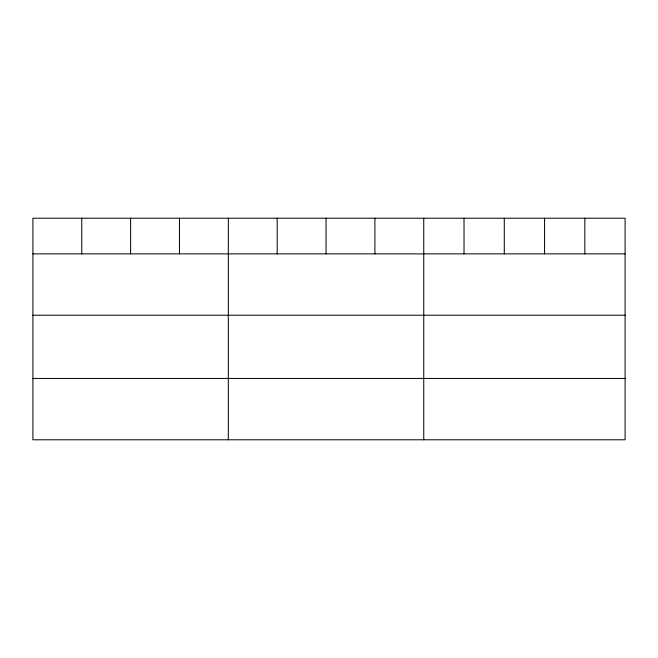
<?xml version="1.0" encoding="UTF-8"?>
<svg xmlns="http://www.w3.org/2000/svg" width="658" height="658" viewBox="0 0 658 658"><rect width="100%" height="100%" fill="white"/><g stroke="black" fill="none" stroke-linecap="round" stroke-linejoin="round"><path stroke-width="0.99" d="M625.1 253.873L625.1 439.783L32.9 439.783L32.9 218.217L625.1 218.217L625.1 253.873L32.9 253.873M32.9 315.223L625.1 315.223M32.9 378.432L625.1 378.432M584.83 218.217L584.83 253.873M544.561 218.217L544.561 253.873M504.291 218.217L504.291 253.873M464.022 218.217L464.022 253.873M423.752 218.217L423.752 439.783M374.896 218.217L374.896 253.873M326.039 218.217L326.039 253.873M277.183 218.217L277.183 253.873M228.326 218.217L228.326 439.783M179.469 218.217L179.469 253.873M130.613 218.217L130.613 253.873M81.757 218.217L81.757 253.873"/></g></svg>
